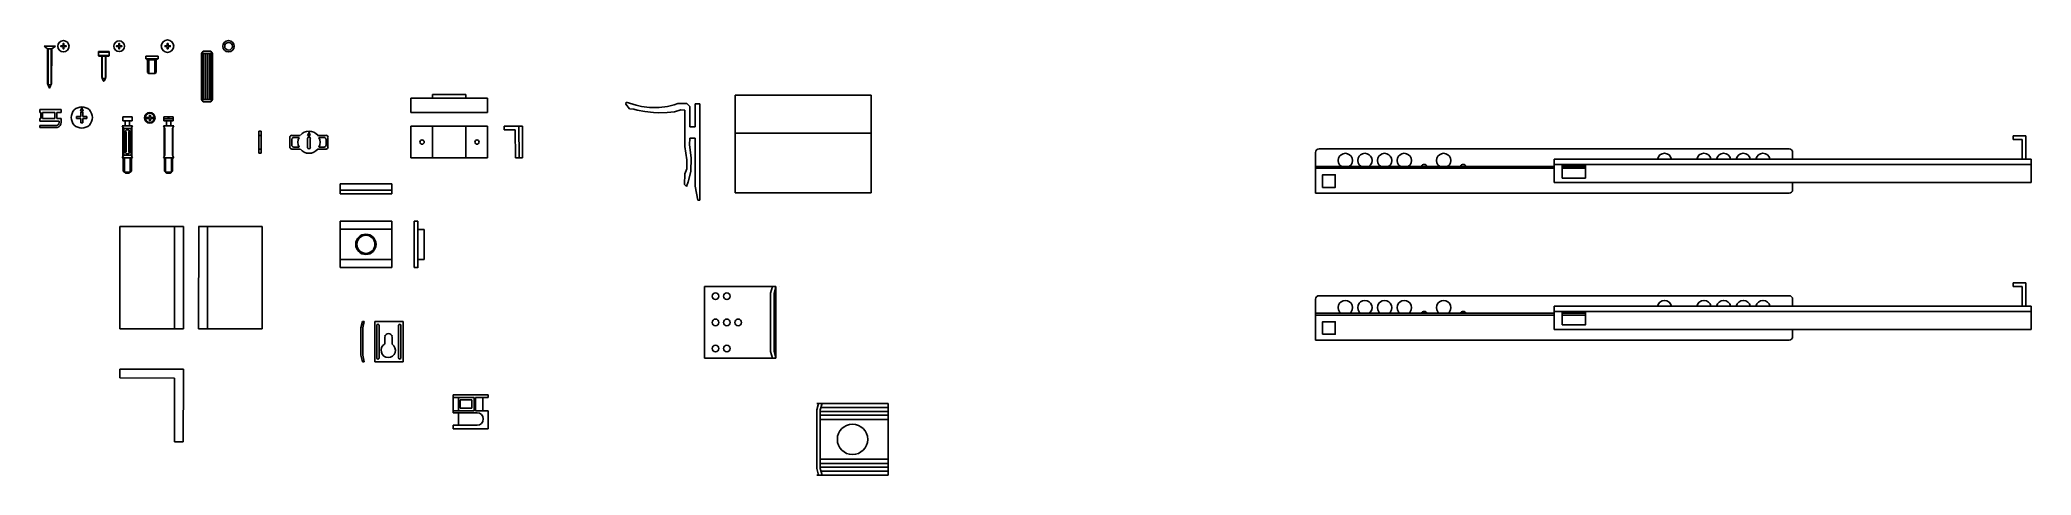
# Model space of a CAD drawing. Header units: millimetres. Extents: x 1140 to 1251, y 763 to 787.
import ezdxf

# ---------------------------------------------------------------- set-up
doc = ezdxf.new("R2010")
doc.units = ezdxf.units.MM
doc.layers.add('viti', color=5, linetype='Continuous')

msp = doc.modelspace()

# ---------------------------------------------------------------- linework, layer by layer
at = {"layer": 'viti'}
for p, q in [((1139.84, 787.01), (1140.47, 787.01)), ((1140.03, 786.85), (1139.84, 787.01)), ((1140.47, 787.01), (1140.27, 786.85)), ((1140.27, 786.85), (1140.03, 786.85)), ((1140.03, 786.85), (1140.03, 784.91)), ((1140.07, 786.85), (1140.06, 784.84)), ((1140.24, 786.85), (1140.23, 784.84)), ((1140.27, 786.85), (1140.26, 784.91)), ((1142.89, 786.71), (1142.88, 786.67)), ((1142.88, 786.67), (1142.88, 786.49)), ((1142.88, 786.67), (1143.48, 786.67)), ((1142.88, 786.63), (1142.88, 786.49)), ((1142.88, 786.49), (1143.48, 786.49)), ((1142.88, 786.49), (1142.9, 786.45)), ((1143.47, 786.71), (1142.89, 786.71)), ((1142.9, 786.45), (1143.46, 786.45)), ((1143.06, 786.45), (1143.06, 785.27)), ((1143.09, 786.45), (1143.09, 785.2)), ((1143.27, 786.45), (1143.27, 785.2)), ((1143.3, 786.45), (1143.3, 785.27)), ((1143.46, 786.45), (1143.48, 786.49)), ((1143.48, 786.67), (1143.47, 786.71)), ((1143.48, 786.49), (1143.48, 786.67)), ((1145.52, 786.3), (1145.52, 786.44)), ((1145.52, 786.44), (1146.21, 786.44)), ((1146.22, 786.3), (1145.52, 786.3)), ((1145.58, 786.3), (1145.6, 786.24)), ((1145.6, 786.24), (1146.14, 786.24)), ((1145.63, 786.24), (1145.63, 785.54)), ((1145.69, 786.24), (1145.69, 785.47)), ((1146.04, 785.47), (1146.04, 786.24)), ((1146.1, 786.24), (1146.1, 785.54)), ((1146.14, 786.24), (1146.15, 786.3)), ((1146.21, 786.44), (1146.22, 786.3)), ((1148.64, 786.6), (1148.73, 786.73)), ((1148.64, 786.6), (1148.64, 784.03)), ((1149.26, 786.6), (1148.64, 786.6)), ((1148.73, 786.73), (1149.16, 786.73)), ((1148.73, 786.6), (1148.73, 784.03)), ((1148.84, 786.6), (1148.84, 784.03)), ((1148.95, 786.6), (1148.95, 784.03)), ((1149.06, 786.6), (1149.06, 784.03)), ((1149.16, 786.73), (1149.26, 786.6)), ((1149.17, 786.6), (1149.17, 784.03)), ((1149.26, 784.03), (1149.26, 786.6)), ((1140.23, 784.84), (1140.06, 784.84)), ((1143.09, 785.2), (1143.27, 785.2)), ((1145.63, 785.54), (1145.69, 785.47)), ((1145.69, 785.47), (1146.04, 785.47)), ((1146.1, 785.54), (1146.04, 785.47)), ((1148.64, 784.03), (1149.26, 784.03)), ((1148.64, 784.03), (1148.73, 783.9)), ((1148.73, 783.9), (1149.16, 783.9)), ((1149.16, 783.9), (1149.26, 784.03)), ((1160.35, 783.9), (1160.35, 784.1)), ((1160.35, 784.1), (1164.63, 784.1)), ((1160.35, 783.29), (1160.35, 783.9)), ((1161.56, 784.3), (1163.42, 784.3)), ((1161.56, 784.1), (1161.56, 784.3)), ((1163.42, 784.1), (1163.42, 784.3)), ((1164.63, 784.1), (1164.63, 783.29)), ((1172.36, 783.77), (1172.37, 783.87)), ((1172.56, 783.5), (1172.36, 783.77)), ((1172.37, 783.87), (1172.94, 783.7)), ((1172.94, 783.7), (1173.24, 783.64)), ((1174.68, 783.63), (1175.06, 783.73)), ((1175.06, 783.73), (1175.26, 783.81)), ((1175.26, 783.81), (1175.77, 783.8)), ((1175.77, 783.8), (1175.93, 783.64)), ((1175.93, 782.5), (1175.93, 783.64)), ((1176.5, 783.78), (1176.23, 783.79)), ((1176.23, 783.79), (1176.23, 782.5)), ((1176.5, 778.41), (1176.5, 783.78)), ((1186.08, 784.26), (1178.47, 784.26)), ((1178.47, 784.26), (1178.47, 782.15)), ((1186.08, 782.15), (1186.08, 784.26)), ((1139.6, 783.46), (1139.6, 783.3)), ((1139.6, 783.46), (1140.79, 783.46)), ((1139.65, 783.3), (1139.6, 783.3)), ((1139.6, 782.97), (1139.6, 782.81)), ((1139.6, 782.97), (1139.65, 782.97)), ((1140.68, 782.81), (1139.6, 782.81)), ((1139.6, 782.57), (1139.6, 782.46)), ((1139.6, 782.57), (1140.53, 782.57)), ((1139.65, 783.3), (1139.65, 782.97)), ((1140.45, 783.3), (1139.76, 783.3)), ((1139.76, 782.97), (1139.76, 783.3)), ((1139.76, 782.97), (1140.45, 782.97)), ((1140.45, 782.97), (1140.45, 783.3)), ((1140.79, 783.3), (1140.56, 783.3)), ((1140.56, 783.3), (1140.56, 782.97)), ((1140.56, 782.97), (1140.79, 782.97)), ((1140.68, 782.72), (1140.68, 782.81)), ((1140.79, 783.46), (1140.79, 783.3)), ((1140.79, 782.97), (1140.79, 782.86)), ((1140.79, 782.72), (1140.79, 782.86)), ((1141.95, 783.58), (1141.87, 783.38)), ((1141.87, 783.38), (1142.02, 783.38)), ((1141.95, 783.58), (1142.02, 783.38)), ((1144.79, 782.56), (1144.2, 782.56)), ((1144.2, 782.56), (1144.29, 782.41)), ((1144.24, 783.05), (1144.24, 782.84)), ((1144.76, 783.05), (1144.24, 783.05)), ((1144.24, 782.84), (1144.76, 782.84)), ((1144.38, 782.56), (1144.38, 782.84)), ((1144.62, 782.84), (1144.62, 782.56)), ((1144.79, 782.56), (1144.71, 782.41)), ((1144.76, 782.84), (1144.76, 783.05)), ((1145.73, 783.02), (1145.5, 783.02)), ((1145.73, 782.97), (1145.5, 782.97)), ((1145.78, 783.02), (1146.01, 783.02)), ((1145.78, 782.97), (1146.01, 782.97)), ((1147.09, 782.56), (1146.51, 782.56)), ((1146.51, 782.56), (1146.59, 782.41)), ((1146.54, 783.05), (1146.54, 782.84)), ((1147.06, 783.05), (1146.54, 783.05)), ((1146.54, 782.94), (1147.06, 782.94)), ((1146.54, 782.84), (1147.06, 782.84)), ((1146.68, 782.56), (1146.68, 782.84)), ((1146.78, 783.05), (1146.78, 782.94)), ((1146.82, 783.05), (1146.82, 782.94)), ((1146.92, 782.84), (1146.92, 782.56)), ((1147.09, 782.56), (1147.01, 782.41)), ((1147.06, 782.84), (1147.06, 783.05)), ((1160.35, 783.29), (1164.63, 783.29)), ((1160.35, 780.76), (1160.35, 782.53)), ((1160.35, 782.53), (1164.63, 782.53)), ((1161.56, 780.76), (1161.56, 782.53)), ((1163.42, 780.76), (1163.42, 782.53)), ((1164.63, 782.53), (1164.63, 780.76)), ((1165.56, 782.33), (1165.56, 782.53)), ((1165.56, 782.53), (1166.18, 782.53)), ((1166.18, 782.53), (1166.38, 782.53)), ((1166.38, 782.53), (1166.39, 780.76)), ((1166.38, 782.53), (1166.58, 782.53)), ((1166.58, 782.53), (1166.58, 780.76)), ((1172.81, 783.49), (1172.56, 783.5)), ((1173, 783.43), (1172.81, 783.49)), ((1173.42, 783.35), (1172.99, 783.43)), ((1173.24, 783.64), (1173.69, 783.58)), ((1173.91, 783.3), (1173.42, 783.35)), ((1173.69, 783.58), (1173.89, 783.58)), ((1173.89, 783.58), (1174.23, 783.58)), ((1174.2, 783.28), (1173.91, 783.3)), ((1174.67, 783.29), (1174.2, 783.28)), ((1174.23, 783.58), (1174.68, 783.63)), ((1175.08, 783.34), (1174.67, 783.29)), ((1175.43, 783.44), (1175.08, 783.34)), ((1175.66, 783.43), (1175.43, 783.44)), ((1175.43, 783.44), (1175.43, 783.44)), ((1175.66, 783.43), (1175.66, 782.57)), ((1175.66, 781.4), (1175.66, 782.57)), ((1140.57, 782.46), (1139.6, 782.46)), ((1144.25, 782.47), (1144.25, 780.85)), ((1144.29, 782.41), (1144.71, 782.41)), ((1144.29, 782.41), (1144.29, 780.91)), ((1144.36, 782.19), (1144.36, 781.14)), ((1144.42, 782.24), (1144.42, 781.2)), ((1144.42, 781.09), (1144.42, 782.13)), ((1144.58, 782.24), (1144.58, 781.2)), ((1144.58, 781.09), (1144.58, 782.13)), ((1144.64, 782.19), (1144.64, 781.13)), ((1144.71, 782.41), (1144.71, 780.91)), ((1144.74, 782.47), (1144.74, 780.85)), ((1146.56, 782.47), (1146.56, 780.85)), ((1146.59, 782.41), (1146.59, 780.91)), ((1147.01, 782.41), (1147.01, 780.91)), ((1147.04, 782.47), (1147.04, 780.85)), ((1151.84, 782.26), (1151.97, 782.26)), ((1151.84, 782.26), (1151.84, 781.02)), ((1151.84, 782.02), (1151.97, 782.02)), ((1151.97, 782.26), (1151.97, 781.02)), ((1153.58, 781.36), (1153.58, 781.91)), ((1153.69, 782.02), (1154.16, 782.02)), ((1153.69, 781.8), (1153.69, 781.47)), ((1153.8, 781.91), (1154.09, 781.91)), ((1154.65, 782.2), (1154.57, 782.01)), ((1154.57, 782.01), (1154.72, 782.01)), ((1154.57, 781.84), (1154.57, 781.35)), ((1154.65, 782.2), (1154.72, 782.01)), ((1154.72, 781.84), (1154.72, 781.35)), ((1155.6, 782.02), (1155.13, 782.02)), ((1155.49, 781.91), (1155.2, 781.91)), ((1155.6, 781.8), (1155.6, 781.47)), ((1155.71, 781.36), (1155.71, 781.91)), ((1166.18, 782.33), (1165.56, 782.33)), ((1166.19, 780.76), (1166.18, 782.34)), ((1175.93, 781.86), (1175.92, 781.49)), ((1175.92, 781.49), (1176.02, 780.77)), ((1176.23, 782.5), (1175.93, 782.5)), ((1176.23, 781.86), (1175.93, 781.86)), ((1176.23, 779.19), (1176.23, 781.86)), ((1186.08, 782.15), (1178.47, 782.15)), ((1178.47, 782.15), (1178.47, 778.82)), ((1186.08, 778.82), (1186.08, 782.15)), ((1250.61, 781.99), (1249.91, 781.99)), ((1249.91, 781.79), (1249.91, 781.99)), ((1250.41, 781.79), (1249.91, 781.79)), ((1250.41, 780.69), (1250.41, 781.79)), ((1250.61, 780.69), (1250.61, 781.99)), ((1144.2, 780.77), (1144.29, 780.91)), ((1144.2, 780.77), (1144.79, 780.77)), ((1144.27, 780.03), (1144.27, 780.77)), ((1144.29, 780.91), (1144.71, 780.91)), ((1144.33, 780.77), (1144.33, 779.97)), ((1144.66, 779.97), (1144.66, 780.77)), ((1144.79, 780.77), (1144.71, 780.91)), ((1144.72, 780.77), (1144.72, 780.03)), ((1146.51, 780.77), (1146.59, 780.91)), ((1146.51, 780.77), (1147.09, 780.77)), ((1146.57, 780.03), (1146.57, 780.77)), ((1146.63, 780.77), (1146.63, 779.97)), ((1146.96, 779.97), (1146.96, 780.77)), ((1147.09, 780.77), (1147.01, 780.91)), ((1147.02, 780.77), (1147.02, 780.03)), ((1151.84, 781.25), (1151.97, 781.25)), ((1151.84, 781.02), (1151.97, 781.02)), ((1153.69, 781.25), (1154.16, 781.25)), ((1153.8, 781.36), (1154.09, 781.36)), ((1155.6, 781.25), (1155.13, 781.25)), ((1155.49, 781.36), (1155.2, 781.36)), ((1160.35, 780.76), (1164.63, 780.76)), ((1166.39, 780.76), (1166.19, 780.76)), ((1166.58, 780.76), (1166.39, 780.76)), ((1175.77, 780.66), (1175.66, 781.4)), ((1175.76, 780.16), (1175.77, 780.66)), ((1176.02, 780.77), (1176, 780.01)), ((1210.91, 781.07), (1210.91, 778.79)), ((1210.91, 780.69), (1210.91, 779.89)), ((1211.11, 781.27), (1237.38, 781.27)), ((1224.25, 779.39), (1224.25, 780.69)), ((1224.25, 780.69), (1250.91, 780.69)), ((1224.25, 780.39), (1250.91, 780.39)), ((1237.58, 781.07), (1237.58, 780.69)), ((1250.91, 779.39), (1250.91, 780.69)), ((1144.33, 779.97), (1144.27, 780.03)), ((1144.33, 779.97), (1144.66, 779.97)), ((1144.4, 779.91), (1144.33, 779.97)), ((1144.59, 779.91), (1144.4, 779.91)), ((1144.66, 779.97), (1144.59, 779.91)), ((1144.72, 780.03), (1144.66, 779.97)), ((1146.63, 779.97), (1146.57, 780.03)), ((1146.63, 779.97), (1146.96, 779.97)), ((1146.7, 779.91), (1146.63, 779.97)), ((1146.89, 779.91), (1146.7, 779.91)), ((1146.96, 779.97), (1146.89, 779.91)), ((1147.02, 780.03), (1146.96, 779.97)), ((1159.28, 779.31), (1156.39, 779.31)), ((1156.39, 779.31), (1156.39, 778.96)), ((1159.28, 778.96), (1159.28, 779.31)), ((1175.63, 779.27), (1175.65, 779.88)), ((1175.75, 779.16), (1175.63, 779.27)), ((1175.65, 779.88), (1175.76, 780.16)), ((1175.85, 779.42), (1175.75, 779.16)), ((1176, 780.01), (1175.85, 779.42)), ((1176.38, 778.41), (1176.23, 779.19)), ((1210.91, 780.29), (1224.25, 780.29)), ((1210.91, 780.19), (1224.25, 780.19)), ((1224.25, 779.39), (1250.91, 779.39)), ((1224.7, 780.29), (1226, 780.29)), ((1224.7, 780.19), (1226, 780.19)), ((1237.58, 779.34), (1237.58, 778.99)), ((1156.39, 778.76), (1156.39, 778.96)), ((1156.39, 778.96), (1159.28, 778.96)), ((1159.28, 778.76), (1156.39, 778.76)), ((1159.28, 778.96), (1159.28, 778.76)), ((1176.5, 778.41), (1176.38, 778.41)), ((1178.47, 778.82), (1186.08, 778.82)), ((1210.91, 778.79), (1237.38, 778.79)), ((1156.39, 776.78), (1156.39, 777.23)), ((1156.39, 777.23), (1159.28, 777.23)), ((1159.28, 777.23), (1159.27, 776.77)), ((1160.53, 774.64), (1160.53, 777.23)), ((1160.53, 777.23), (1160.73, 777.23)), ((1160.73, 777.23), (1160.73, 774.63)), ((1144.07, 771.22), (1144.07, 776.93)), ((1144.07, 776.93), (1147.13, 776.93)), ((1147.13, 771.22), (1147.13, 776.93)), ((1147.63, 776.93), (1147.13, 776.93)), ((1147.63, 771.22), (1147.63, 776.93)), ((1148.48, 771.22), (1148.49, 776.93)), ((1148.48, 776.93), (1151.54, 776.93)), ((1148.98, 771.22), (1148.98, 776.93)), ((1152.04, 776.93), (1151.54, 776.93)), ((1152.04, 771.22), (1152.04, 776.93)), ((1156.39, 775.1), (1156.39, 776.78)), ((1156.39, 776.78), (1159.28, 776.78)), ((1159.28, 775.1), (1159.28, 776.78)), ((1160.73, 776.76), (1161.08, 776.76)), ((1161.08, 776.76), (1161.08, 775.09)), ((1156.39, 774.65), (1156.39, 775.1)), ((1156.39, 775.1), (1159.28, 775.1)), ((1159.28, 775.1), (1159.27, 774.64)), ((1161.08, 775.09), (1160.73, 775.09)), ((1156.39, 774.65), (1159.28, 774.64)), ((1159.28, 774.64), (1159.28, 774.64)), ((1160.53, 774.64), (1160.73, 774.64)), ((1250.61, 773.79), (1249.91, 773.79)), ((1249.91, 773.59), (1249.91, 773.79)), ((1250.61, 772.49), (1250.61, 773.79)), ((1176.75, 773.58), (1180.75, 773.58)), ((1176.75, 773.58), (1176.75, 769.58)), ((1180.55, 773.58), (1180.45, 773.21)), ((1180.45, 773.21), (1180.45, 769.95)), ((1180.75, 773.58), (1180.65, 773.21)), ((1180.65, 773.21), (1180.65, 769.95)), ((1180.75, 773.58), (1180.75, 769.58)), ((1180.95, 773.58), (1180.95, 773.58)), ((1210.91, 772.87), (1210.91, 770.59)), ((1211.11, 773.07), (1237.38, 773.07)), ((1237.58, 772.87), (1237.58, 772.49)), ((1250.41, 773.59), (1249.91, 773.59)), ((1250.41, 772.49), (1250.41, 773.59)), ((1157.64, 771.63), (1157.54, 771.27)), ((1157.64, 771.63), (1157.74, 771.63)), ((1157.74, 771.63), (1157.65, 771.27)), ((1158.32, 769.38), (1158.32, 771.63)), ((1158.32, 771.63), (1159.91, 771.63)), ((1158.44, 769.6), (1158.44, 771.41)), ((1158.57, 769.6), (1158.57, 771.41)), ((1159.66, 769.6), (1159.66, 771.41)), ((1159.79, 769.6), (1159.79, 771.41)), ((1159.91, 769.38), (1159.91, 771.63)), ((1210.91, 772.09), (1224.25, 772.09)), ((1210.91, 771.99), (1224.25, 771.99)), ((1224.25, 771.19), (1224.25, 772.49)), ((1224.25, 772.49), (1250.91, 772.49)), ((1224.25, 772.19), (1250.91, 772.19)), ((1224.7, 772.09), (1226, 772.09)), ((1224.7, 771.99), (1226, 771.99)), ((1250.91, 771.19), (1250.91, 772.49)), ((1144.07, 771.22), (1147.63, 771.22)), ((1148.48, 771.22), (1152.04, 771.22)), ((1157.54, 769.75), (1157.54, 771.27)), ((1157.54, 771.27), (1157.54, 769.75)), ((1157.65, 771.27), (1157.65, 769.75)), ((1158.88, 770.36), (1158.88, 770.78)), ((1159.3, 770.36), (1159.3, 770.78)), ((1210.91, 770.59), (1237.38, 770.59)), ((1224.25, 771.19), (1250.91, 771.19)), ((1237.58, 771.14), (1237.58, 770.79)), ((1157.64, 769.38), (1157.54, 769.75)), ((1157.64, 769.38), (1157.74, 769.38)), ((1157.74, 769.38), (1157.65, 769.75)), ((1158.32, 769.38), (1159.91, 769.38)), ((1180.75, 769.58), (1176.75, 769.58)), ((1180.55, 769.58), (1180.45, 769.95)), ((1180.75, 769.58), (1180.65, 769.95)), ((1147.63, 768.97), (1144.07, 768.97)), ((1144.07, 768.97), (1144.07, 768.48)), ((1147.13, 768.47), (1144.07, 768.48)), ((1147.13, 768.47), (1147.12, 768.47)), ((1147.13, 768.47), (1147.13, 764.92)), ((1147.63, 768.47), (1147.62, 764.92)), ((1147.63, 768.97), (1147.63, 768.47)), ((1162.7, 767.53), (1162.7, 766.54)), ((1162.7, 767.53), (1164.66, 767.53)), ((1162.7, 767.39), (1163.88, 767.39)), ((1163, 767.39), (1163, 766.65)), ((1163.1, 767.25), (1163.1, 766.8)), ((1163.1, 767.25), (1163.75, 767.25)), ((1163.75, 767.25), (1163.75, 766.8)), ((1163.88, 766.65), (1163.88, 767.39)), ((1163.95, 767.39), (1164.66, 767.39)), ((1163.95, 766.65), (1163.95, 767.39)), ((1164.37, 767.39), (1164.37, 766.65)), ((1164.66, 767.53), (1164.66, 767.39)), ((1187.03, 767.05), (1183.03, 767.05)), ((1183.13, 767.05), (1183.03, 766.69)), ((1183.03, 767.05), (1183.03, 767.05)), ((1183.33, 767.05), (1183.23, 766.69)), ((1187.03, 767.05), (1187.03, 763.05)), ((1162.7, 766.65), (1163.88, 766.65)), ((1162.7, 766.54), (1164.04, 766.54)), ((1162.7, 765.84), (1162.7, 765.64)), ((1162.7, 765.84), (1164.04, 765.84)), ((1163, 766.54), (1163, 765.84)), ((1163.1, 766.8), (1163.75, 766.8)), ((1163.95, 766.65), (1164.66, 766.65)), ((1164.66, 766.65), (1164.66, 765.64)), ((1183.03, 766.69), (1183.03, 763.42)), ((1183.23, 766.69), (1183.23, 763.42)), ((1187.03, 766.61), (1183.23, 766.61)), ((1187.03, 766.4), (1183.23, 766.4)), ((1187.03, 766.16), (1183.23, 766.16)), ((1187.03, 766.83), (1183.27, 766.83)), ((1147.13, 764.92), (1147.62, 764.92)), ((1162.7, 765.64), (1164.66, 765.64)), ((1187.03, 763.95), (1183.23, 763.95)), ((1187.03, 763.71), (1183.23, 763.71)), ((1183.13, 763.05), (1183.03, 763.42)), ((1183.03, 763.05), (1187.03, 763.05)), ((1183.03, 763.05), (1183.03, 763.05)), ((1187.03, 763.5), (1183.23, 763.5)), ((1183.33, 763.05), (1183.23, 763.42)), ((1187.03, 763.28), (1183.27, 763.28))]:
    msp.add_line(p, q, dxfattribs=at)
for points in [[(1140.9, 787.03), (1140.78, 787.03), (1140.78, 786.98), (1140.9, 786.98)], [(1140.95, 787.03), (1140.95, 787.15), (1140.9, 787.15), (1140.9, 787.03)], [(1140.9, 786.98), (1140.9, 786.86), (1140.95, 786.86), (1140.95, 786.98)], [(1140.95, 786.98), (1141.07, 786.98), (1141.07, 787.03), (1140.95, 787.03)], [(1144.01, 787.03), (1143.89, 787.03), (1143.89, 786.98), (1144.01, 786.98)], [(1144.06, 787.03), (1144.06, 787.15), (1144.01, 787.15), (1144.01, 787.03)], [(1144.01, 786.98), (1144.01, 786.86), (1144.06, 786.86), (1144.06, 786.98)], [(1144.06, 786.98), (1144.18, 786.98), (1144.18, 787.03), (1144.06, 787.03)], [(1146.72, 787.03), (1146.6, 787.03), (1146.6, 786.98), (1146.72, 786.98)], [(1146.77, 787.03), (1146.77, 787.15), (1146.72, 787.15), (1146.72, 787.03)], [(1146.72, 786.98), (1146.72, 786.86), (1146.77, 786.86), (1146.77, 786.98)], [(1146.77, 786.98), (1146.89, 786.98), (1146.89, 787.03), (1146.77, 787.03)], [(1140.03, 784.91), (1140.09, 784.77), (1140.13, 784.7), (1140.15, 784.66), (1140.26, 784.91)], [(1143.06, 785.27), (1143.09, 785.2), (1143.13, 785.13), (1143.17, 785.06), (1143.18, 785.04), (1143.19, 785.06), (1143.23, 785.13), (1143.27, 785.2), (1143.3, 785.27)], [(1141.9, 783.07), (1141.66, 783.07), (1141.66, 782.97), (1141.9, 782.97)], [(1142, 783.07), (1142, 783.31), (1141.9, 783.31), (1141.9, 783.07)], [(1141.9, 782.97), (1141.9, 782.73), (1142, 782.73), (1142, 782.97)], [(1142, 782.97), (1142.23, 782.97), (1142.23, 783.07), (1142, 783.07)], [(1145.78, 783.02), (1145.78, 783.14), (1145.73, 783.14), (1145.73, 783.02)], [(1145.73, 782.97), (1145.73, 782.85), (1145.78, 782.85), (1145.78, 782.97)]]:
    msp.add_lwpolyline(points, dxfattribs=at)
for points in [[(1224.7, 779.64), (1226, 779.64), (1226, 780.34), (1224.7, 780.34)], [(1211.31, 779.12), (1212.01, 779.12), (1212.01, 779.82), (1211.31, 779.82)], [(1211.31, 770.92), (1212.01, 770.92), (1212.01, 771.62), (1211.31, 771.62)], [(1224.7, 771.44), (1226, 771.44), (1226, 772.14), (1224.7, 772.14)]]:
    msp.add_lwpolyline(points, close=True, dxfattribs=at)
for centre, radius in [((1140.92, 787), 0.315), ((1144.04, 787), 0.299), ((1146.74, 787), 0.349), ((1150.15, 787), 0.315), ((1150.15, 787), 0.214), ((1141.95, 783.02), 0.595), ((1145.75, 783), 0.295), ((1145.75, 783), 0.256), ((1160.97, 781.65), 0.119), ((1164.04, 781.65), 0.119), ((1157.83, 775.94), 0.567), ((1157.83, 775.94), 0.506), ((1177.37, 773.04), 0.186), ((1178.01, 773.04), 0.186), ((1177.37, 771.58), 0.186), ((1178.01, 771.58), 0.186), ((1178.64, 771.58), 0.186), ((1177.37, 770.12), 0.186), ((1178.01, 770.12), 0.186), ((1185.03, 765.05), 0.848)]:
    msp.add_circle(centre, radius, dxfattribs=at)
for centre, radius, start, end in [((1140.49, 782.76), 0.196, 281.8384, 345.7047), ((1140.51, 782.74), 0.281, 282.7892, 2.9718), ((1144.5, 782.19), 0.141, 359.9194, 182.3946), ((1153.7, 781.9), 0.127, 96.7893, 173.0726), ((1153.81, 781.78), 0.127, 96.7893, 173.0726), ((1153.81, 781.49), 0.127, 186.9274, 263.2107), ((1154.65, 781.64), 0.62, 154.0057, 205.9943), ((1154.65, 781.64), 0.62, 38.502, 141.498), ((1154.65, 781.85), 0.0777, 358.0447, 181.9553), ((1154.65, 781.64), 0.62, 334.0057, 25.9943), ((1155.48, 781.78), 0.127, 6.9274, 83.2107), ((1155.48, 781.49), 0.127, 276.7893, 353.0726), ((1155.59, 781.9), 0.127, 6.9274, 83.2107), ((1144.5, 781.13), 0.141, 178.0029, 0.0806), ((1153.7, 781.38), 0.127, 186.9274, 263.2107), ((1154.65, 781.64), 0.62, 218.502, 321.498), ((1154.65, 781.35), 0.0777, 178.0447, 1.9553), ((1155.59, 781.38), 0.127, 276.7893, 353.0726), ((1211.11, 781.07), 0.2, 90, 180), ((1212.58, 780.62), 0.4, 305.9035, 234.0965), ((1213.67, 780.62), 0.4, 305.7832, 234.2168), ((1214.77, 780.62), 0.4, 305.7832, 234.2168), ((1215.87, 780.62), 0.4, 305.7832, 234.2168), ((1216.99, 780.23), 0.17, 22.5004, 157.4996), ((1218.07, 780.62), 0.4, 305.7832, 234.2168), ((1219.17, 780.23), 0.17, 22.5004, 157.4996), ((1230.42, 780.62), 0.4, 10.8807, 169.1193), ((1232.62, 780.62), 0.4, 10.8807, 169.1193), ((1233.72, 780.62), 0.4, 10.8807, 169.1193), ((1234.82, 780.62), 0.4, 10.8807, 169.1193), ((1235.92, 780.62), 0.4, 10.8807, 169.1193), ((1237.38, 781.07), 0.2, 0, 90), ((1237.38, 778.99), 0.2, 270, 0), ((1211.11, 772.87), 0.2, 90, 180), ((1212.58, 772.41), 0.4, 305.9035, 234.0965), ((1213.67, 772.41), 0.4, 305.7832, 234.2168), ((1214.77, 772.41), 0.4, 305.7832, 234.2168), ((1215.87, 772.41), 0.4, 305.7832, 234.2168), ((1218.07, 772.41), 0.4, 305.7832, 234.2168), ((1230.42, 772.41), 0.4, 10.8807, 169.1193), ((1232.62, 772.41), 0.4, 10.8807, 169.1193), ((1233.72, 772.41), 0.4, 10.8807, 169.1193), ((1234.82, 772.41), 0.4, 10.8807, 169.1193), ((1235.92, 772.41), 0.4, 10.8807, 169.1193), ((1237.38, 772.87), 0.2, 0, 90), ((1158.5, 771.41), 0.0641, 359.4948, 180.5052), ((1159.72, 771.41), 0.0641, 359.4948, 180.5052), ((1216.99, 772.02), 0.17, 22.5004, 157.4996), ((1219.17, 772.02), 0.17, 22.5004, 157.4996), ((1159.08, 770.02), 0.401, 120.4557, 58.2387), ((1159.09, 770.75), 0.21, 9.4443, 170.5557), ((1237.38, 770.79), 0.2, 270, 0), ((1158.5, 769.6), 0.0641, 179.4948, 0.5052), ((1159.72, 769.6), 0.0641, 179.4948, 0.5052), ((1164.04, 766.19), 0.35, 270, 90)]:
    msp.add_arc(centre, radius, start, end, dxfattribs=at)

doc.saveas('drawing.dxf')
